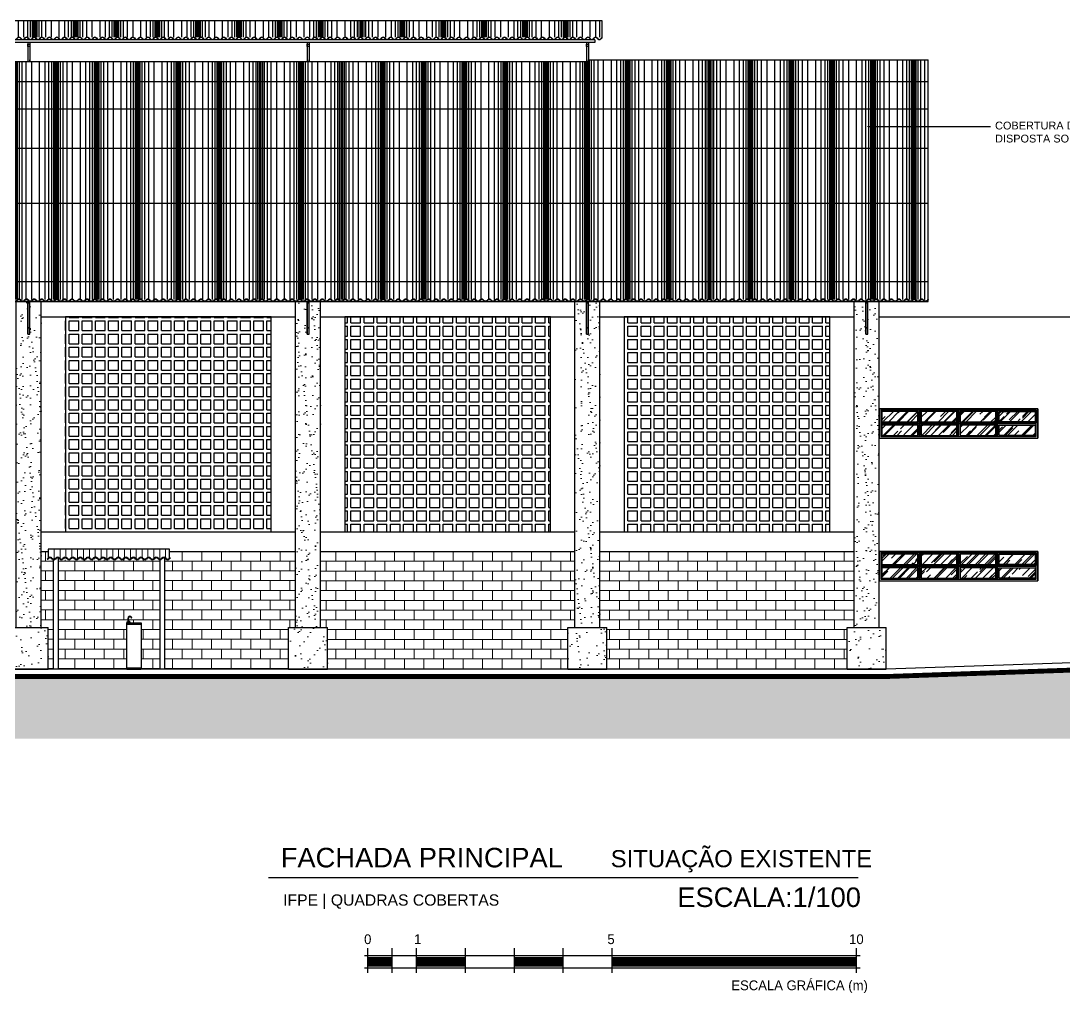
# Model space of a CAD drawing. Header units: metres. Extents: x 2494 to 3558, y 282 to 553.
# Drawn here: x 3115.09 to 3136.44, y 361.76 to 381.66 of the extents above; entities that cross this region are included whole.
import ezdxf
from ezdxf import colors
from ezdxf.entities.mleader import LeaderData, LeaderLine
from ezdxf.enums import TextEntityAlignment as Align
from ezdxf.math import Vec2, Vec3

# ---------------------------------------------------------------- set-up
doc = ezdxf.new("R2010")
doc.units = ezdxf.units.M
doc.header["$LTSCALE"] = 7
doc.header["$MEASUREMENT"] = 0
for name, color, linetype, lineweight in [('01', 1, 'Continuous', 9), ('ESQUADRIAS', 3, 'Continuous', 35), ('HACH', 251, 'Continuous', 5)]:
    doc.layers.add(name, color=color, linetype=linetype, lineweight=lineweight)
doc.layers.add('AREA', color=31, linetype='Continuous', plot=False)
for name, color, linetype in [('HACHURA PISOS', 250, 'Continuous'), ('PENA 0.05', 8, 'Continuous'), ('PENA 0.15', 7, 'Continuous'), ('PENA 0.2', 2, 'Continuous'), ('PENA 01', 1, 'Continuous'), ('PENA 02', 2, 'Continuous'), ('PENA 03', 3, 'Continuous'), ('PENA 04', 4, 'Continuous'), ('PENA 06', 6, 'Continuous'), ('TXT ESPECIFICAÇÃO', 7, 'Continuous'), ('TXT ESPECIFICAÇÕES', 7, 'Continuous')]:
    doc.layers.add(name, color=color, linetype=linetype)
doc.styles.add('Luana', font='arial.ttf')
doc.styles.add('R60_1-100', font='gisha.ttf', dxfattribs={"height": 0.15})
doc.styles.get("Standard").update_dxf_attribs({"font": 'arial.ttf'})
pattern_1 = [(45, (-3.19, 0.335), (0.169706, 0.452548), [3, -0.4, 1, -0.2]), (45, (-3.07262, 0.5938), (-0.329512, 0.04667), [0.6, -0.066, 1.2, -0.15]), (45, (-3.2395, 0.52592), (0.640639, 0.8301434), [1.6, -0.28, 0.8, -0.2])]

# ---------------------------------------------------------------- blocks, each defined once
blk = doc.blocks.new('A$C56012A3B')
at = {"layer": 'HACH'}
h = blk.add_hatch(dxfattribs=at)
h.set_pattern_fill('AR-SAND,_O', color=256, scale=0.15, angle=90)
h.set_pattern_definition([(127.5, (-0.655, 0.85), (-0.2890236, -0.009449), [0, -0.228, 0, -0.255, 0, -0.24375]), (97.5, (-0.655, 0.85), (-0.423322, 0.265467), [0, -0.123, 0, -0.2055, 0, -0.07875]), (57.5, (-0.655, 0.6655), (-0.000849, 0.467121), [0, -0.075, 0, -0.27, 0, -0.3525]), (47.5, (-0.655, 0.6655), (-0.131651, 0.45092), [0, -0.0375, 0, -0.177, 0, -0.2025])])
h.paths.add_polyline_path([(-0.145, 7.524), (-0.38, 7.524), (-0.38, 7.501), (-0.38, 6.986), (-0.38, 6.858), (-0.42, 6.858), (-0.42, 6.986), (-0.42, 7.501), (-0.42, 7.524), (-0.655, 7.524), (-0.655, 0.85), (-0.145, 0.85)])
h = blk.add_hatch(dxfattribs=at)
h.set_pattern_fill('AR-SAND,_O', color=256, scale=0.2, angle=90)
h.set_pattern_definition([(127.5, (-0.8, 0), (-0.385365, -0.0126), [0, -0.304, 0, -0.34, 0, -0.325]), (97.5, (-0.8, 0), (-0.56443, 0.35396), [0, -0.164, 0, -0.274, 0, -0.105]), (57.5, (-0.8, -0.246), (-0.00113, 0.62283), [0, -0.1, 0, -0.36, 0, -0.47]), (47.5, (-0.8, -0.246), (-0.17554, 0.60123), [0, -0.05, 0, -0.236, 0, -0.27])])
h.paths.add_polyline_path([(0, 0.85), (-0.8, 0.85), (-0.8, 0), (0, 0)])
at = {"layer": 'PENA 0.15'}
for p, q in [((-0.42, 6.858), (-0.42, 7.524)), ((-0.38, 6.858), (-0.38, 7.524))]:
    blk.add_line(p, q, dxfattribs=at)
blk.add_lwpolyline([(-0.42, 6.986), (-0.38, 6.986), (-0.38, 7.501), (-0.42, 7.501)], close=True, dxfattribs=at)
at = {"layer": 'PENA 01'}
blk.add_lwpolyline([(-0.42, 6.858), (-0.38, 6.858), (-0.38, 6.986), (-0.42, 6.986)], close=True, dxfattribs=at)
at = {"layer": 'PENA 02'}
blk.add_lwpolyline([(-0.38, 7.524), (-0.42, 7.524), (-0.42, 7.501), (-0.38, 7.501)], close=True, dxfattribs=at)
at = {"layer": 'PENA 03'}
for p, q in [((-0.655, 0.85), (-0.655, 7.524)), ((-0.145, 0.85), (-0.145, 7.524))]:
    blk.add_line(p, q, dxfattribs=at)
at = {"layer": 'PENA 04'}
for p, q in [((-0.8, 0), (-0.8, 0.85)), ((-0.8, 0.85), (0, 0.85)), ((0, 0), (0, 0.85)), ((-0.8, 0), (0, 0))]:
    blk.add_line(p, q, dxfattribs=at)
blk = doc.blocks.new('A$C4E0C7143')
at = {"layer": 'HACH'}
h = blk.add_hatch(dxfattribs=at)
h.set_pattern_fill('BLOCO2,_O', color=256, pattern_type=2)
h.set_pattern_definition([(0, (-5.065, 3e-14), (0.2, 0.2), [0.4, 0]), (0, (-5.065, 0.2), (0.2, 0.2), [0.4, 0]), (90, (-5.065, 3e-14), (-0.2, 0.2), [0.2, -0.2]), (90, (-4.665, 3e-14), (-0.2, 0.2), [0.2, -0.2])])
h.paths.add_polyline_path([(0.145, 2.41), (-5.065, 2.41), (-5.065, 0.85), (-4.92, 0.85), (-4.92, 0), (0, 0), (0, 0.85), (0.145, 0.85)])
at = {"layer": 'PENA 01'}
h = blk.add_hatch(dxfattribs=at)
h.set_pattern_fill('COB3,_O', color=256, double=1, pattern_type=2)
h.set_pattern_definition([(0, (-4.49167, 2.81), (0, 0.27), [0.2, -0.07]), (0, (-4.49167, 2.88), (0, 0.27), [0.2, -0.07]), (90, (-4.56167, 2.88), (-0.27, 2e-17), [0.2, -0.07]), (90, (-4.49167, 2.88), (-0.27, 2e-17), [0.2, -0.07])])
h.paths.add_polyline_path([(-0.355, 7.21), (-4.562, 7.21), (-4.562, 2.81), (-0.355, 2.81)])
blk.add_lwpolyline([(-4.562, 2.81), (-0.355, 2.81), (-0.355, 7.21), (-4.562, 7.21)], close=True, dxfattribs=at)
at = {"layer": 'PENA 02'}
for p, q in [((-5.062, 7.21), (0.145, 7.21)), ((-5.062, 2.81), (0.145, 2.81)), ((-5.062, 2.41), (0.145, 2.41))]:
    blk.add_line(p, q, dxfattribs=at)
blk = doc.blocks.new('A$C01F54480')
at = {"layer": 'HACH'}
h = blk.add_hatch(dxfattribs=at)
h.set_pattern_fill('AR-RROOF,_O', color=256, scale=0.2, angle=45)
h.set_pattern_definition(pattern_1)
h.paths.add_polyline_path([(-2.45375, 0.335), (-2.45375, 0.545), (-3.19, 0.545), (-3.19, 0.335)])
h = blk.add_hatch(dxfattribs=at)
h.set_pattern_fill('AR-RROOF,_O', color=256, scale=0.2, angle=45)
h.set_pattern_definition(pattern_1)
h.paths.add_polyline_path([(-1.6575, 0.335), (-1.6575, 0.545), (-2.38375, 0.545), (-2.38375, 0.335)])
h = blk.add_hatch(dxfattribs=at)
h.set_pattern_fill('AR-RROOF,_O', color=256, scale=0.2, angle=45)
h.set_pattern_definition(pattern_1)
h.paths.add_polyline_path([(-0.86125, 0.335), (-0.86125, 0.545), (-1.5875, 0.545), (-1.5875, 0.335)])
h = blk.add_hatch(dxfattribs=at)
h.set_pattern_fill('AR-RROOF,_O', color=256, scale=0.2, angle=45)
h.set_pattern_definition(pattern_1)
h.paths.add_polyline_path([(-0.055, 0.335), (-0.055, 0.545), (-0.79125, 0.545), (-0.79125, 0.335)])
h = blk.add_hatch(dxfattribs=at)
h.set_pattern_fill('AR-RROOF,_O', color=256, scale=0.2, angle=45)
h.set_pattern_definition(pattern_1)
h.paths.add_polyline_path([(-2.45375, 0.055), (-2.45375, 0.265), (-3.19, 0.265), (-3.19, 0.055)])
h = blk.add_hatch(dxfattribs=at)
h.set_pattern_fill('AR-RROOF,_O', color=256, scale=0.2, angle=45)
h.set_pattern_definition(pattern_1)
h.paths.add_polyline_path([(-1.6575, 0.055), (-1.6575, 0.265), (-2.38375, 0.265), (-2.38375, 0.055)])
h = blk.add_hatch(dxfattribs=at)
h.set_pattern_fill('AR-RROOF,_O', color=256, scale=0.2, angle=45)
h.set_pattern_definition(pattern_1)
h.paths.add_polyline_path([(-0.86125, 0.055), (-0.86125, 0.265), (-1.5875, 0.265), (-1.5875, 0.055)])
h = blk.add_hatch(dxfattribs=at)
h.set_pattern_fill('AR-RROOF,_O', color=256, scale=0.2, angle=45)
h.set_pattern_definition(pattern_1)
h.paths.add_polyline_path([(-0.055, 0.055), (-0.055, 0.265), (-0.79125, 0.265), (-0.79125, 0.055)])
for p, q in [((-2.42875, 0.03), (-2.42875, 0.57)), ((-2.40875, 0.03), (-2.40875, 0.57)), ((-1.6325, 0.03), (-1.6325, 0.57)), ((-1.6125, 0.03), (-1.6125, 0.57)), ((-0.83625, 0.03), (-0.83625, 0.57)), ((-0.81625, 0.03), (-0.81625, 0.57)), ((-3.215, 0.31), (-2.42875, 0.31)), ((-3.215, 0.29), (-2.42875, 0.29)), ((-2.40875, 0.31), (-1.6325, 0.31)), ((-2.40875, 0.29), (-1.6325, 0.29)), ((-1.6125, 0.31), (-0.83625, 0.31)), ((-1.6125, 0.29), (-0.83625, 0.29)), ((-0.03, 0.31), (-0.81625, 0.31)), ((-0.03, 0.29), (-0.81625, 0.29))]:
    blk.add_line(p, q)
for points in [[(-3.245, 0), (0, 0), (0, 0.6), (-3.245, 0.6)], [(-3.215, 0.03), (-0.03, 0.03), (-0.03, 0.57), (-3.215, 0.57)], [(-3.215, 0.31), (-2.42875, 0.31), (-2.42875, 0.57), (-3.215, 0.57)], [(-3.19, 0.335), (-2.45375, 0.335), (-2.45375, 0.545), (-3.19, 0.545)], [(-2.40875, 0.31), (-1.6325, 0.31), (-1.6325, 0.57), (-2.40875, 0.57)], [(-2.38375, 0.335), (-1.6575, 0.335), (-1.6575, 0.545), (-2.38375, 0.545)], [(-1.6125, 0.31), (-0.83625, 0.31), (-0.83625, 0.57), (-1.6125, 0.57)], [(-1.5875, 0.335), (-0.86125, 0.335), (-0.86125, 0.545), (-1.5875, 0.545)], [(-0.03, 0.31), (-0.81625, 0.31), (-0.81625, 0.57), (-0.03, 0.57)], [(-0.055, 0.335), (-0.79125, 0.335), (-0.79125, 0.545), (-0.055, 0.545)], [(-3.19, 0.055), (-2.45375, 0.055), (-2.45375, 0.265), (-3.19, 0.265)], [(-2.38375, 0.055), (-1.6575, 0.055), (-1.6575, 0.265), (-2.38375, 0.265)], [(-1.5875, 0.055), (-0.86125, 0.055), (-0.86125, 0.265), (-1.5875, 0.265)], [(-0.055, 0.055), (-0.79125, 0.055), (-0.79125, 0.265), (-0.055, 0.265)]]:
    blk.add_lwpolyline(points, close=True)
at = {"layer": 'PENA 01'}
for p, q in [((-3.245, 0.6), (0, 0.6)), ((0, 0.6), (0, 0)), ((-3.245, 0), (0, 0))]:
    blk.add_line(p, q, dxfattribs=at)
blk = doc.blocks.new('F312X00')
for p, q in [((-40.5, 6.6), (-40.8, 7.1)), ((-38.2, 9.7), (-40, 7.7)), ((-37.7, 9.3), (-39.6, 7.3)), ((-31.3, 9.3), (-29.4, 7.3)), ((-30.8, 9.7), (-29, 7.7)), ((-20.5, 9.7), (-22.3, 7.7)), ((-20, 9.3), (-21.9, 7.3)), ((-13.6, 9.3), (-11.7, 7.3)), ((-13.1, 9.7), (-11.3, 7.7)), ((-2.8, 9.7), (-4.6, 7.7)), ((-2.3, 9.3), (-4.2, 7.3)), ((4.1, 9.3), (6, 7.3)), ((4.6, 9.7), (6.4, 7.7)), ((14.9, 9.7), (13.1, 7.7)), ((15.4, 9.3), (13.5, 7.3)), ((21.8, 9.3), (23.7, 7.3)), ((22.3, 9.7), (24.1, 7.7)), ((32.6, 9.7), (30.8, 7.7)), ((33.1, 9.3), (31.2, 7.3)), ((39.5, 9.3), (41.4, 7.3)), ((40, 9.7), (41.8, 7.7)), ((50.3, 9.7), (48.5, 7.7)), ((50.8, 9.3), (48.9, 7.3)), ((57.2, 9.3), (59.1, 7.3)), ((57.7, 9.7), (59.5, 7.7)), ((68, 9.7), (66.2, 7.7)), ((68.5, 9.3), (66.6, 7.3)), ((69.1, 10), (68.8, 10.4))]:
    blk.add_line(p, q)
for centre, radius, start, end in [((-43.4, 10.8), 4.5, 304.5181, 317.5524), ((-43.4, 10.8), 5.1, 304.5181, 317.5524), ((-34.5, 6.4), 5, 90, 137.5524), ((-34.5, 6.4), 4.4, 90, 137.5524), ((-34.5, 6.4), 5, 42.4476, 90), ((-34.5, 6.4), 4.4, 42.4476, 90), ((-25.7, 10.8), 5.1, 222.4476, 270), ((-25.7, 10.8), 4.5, 222.4476, 270), ((-25.7, 10.8), 4.5, 270, 317.5524), ((-25.7, 10.8), 5.1, 270, 317.5524), ((-16.8, 6.4), 5, 90, 137.5524), ((-16.8, 6.4), 4.4, 90, 137.5524), ((-16.8, 6.4), 5, 42.4476, 90), ((-16.8, 6.4), 4.4, 42.4476, 90), ((-8, 10.8), 5.1, 222.4476, 270), ((-8, 10.8), 4.5, 222.4476, 270), ((-8, 10.8), 4.5, 270, 317.5524), ((-8, 10.8), 5.1, 270, 317.5524), ((0.9, 6.4), 5, 90, 137.5524), ((0.9, 6.4), 4.4, 90, 137.5524), ((0.9, 6.4), 5, 42.4476, 90), ((0.9, 6.4), 4.4, 42.4476, 90), ((9.7, 10.8), 5.1, 222.4476, 270), ((9.7, 10.8), 4.5, 222.4476, 270), ((9.7, 10.8), 4.5, 270, 317.5524), ((9.7, 10.8), 5.1, 270, 317.5524), ((18.6, 6.4), 5, 90, 137.5524), ((18.6, 6.4), 4.4, 90, 137.5524), ((18.6, 6.4), 5, 42.4476, 90), ((18.6, 6.4), 4.4, 42.4476, 90), ((27.4, 10.8), 5.1, 222.4476, 270), ((27.4, 10.8), 4.5, 222.4476, 270), ((27.4, 10.8), 4.5, 270, 317.5524), ((27.4, 10.8), 5.1, 270, 317.5524), ((36.3, 6.4), 5, 90, 137.5524), ((36.3, 6.4), 4.4, 90, 137.5524), ((36.3, 6.4), 5, 42.4476, 90), ((36.3, 6.4), 4.4, 42.4476, 90), ((45.1, 10.8), 5.1, 222.4476, 270), ((45.1, 10.8), 4.5, 222.4476, 270), ((45.1, 10.8), 4.5, 270, 317.5524), ((45.1, 10.8), 5.1, 270, 317.5524), ((54, 6.4), 5, 90, 137.5524), ((54, 6.4), 4.4, 90, 137.5524), ((54, 6.4), 5, 42.4476, 90), ((54, 6.4), 4.4, 42.4476, 90), ((62.8, 10.8), 5.1, 222.4476, 270), ((62.8, 10.8), 4.5, 222.4476, 270), ((62.8, 10.8), 4.5, 270, 317.5524), ((62.8, 10.8), 5.1, 270, 317.5524), ((71.7, 6.4), 5, 125.4186, 137.5524), ((71.7, 6.4), 4.4, 125.4186, 137.5524)]:
    blk.add_arc(centre, radius, start, end)
blk = doc.blocks.new('Bebedouro-s-ef')
for p, q in [((-15, 95), (15, 95)), ((-15, 95), (-15, 3)), ((-15, 92), (15, 92)), ((-14.2, 96.8), (-8, 96.8)), ((-14.2, 96.8), (-14.2, 95)), ((-12, 96.8), (-12, 95)), ((-11.9, 96.8), (-11.9, 104.6)), ((-11, 97.8), (-9, 97.8)), ((-11, 97.8), (-11, 96.8)), ((-10.9, 97.9), (-10.9, 104.6)), ((-9, 97.8), (-9, 96.8)), ((-8, 96.8), (-8, 95)), ((-4.1, 104.6), (-5.1, 104.6)), ((15, 95), (15, 3)), ((-15, 3), (15, 3)), ((-14, 3), (-14, 0)), ((-14, 0), (14, 0)), ((14, 3), (14, 0))]:
    blk.add_line(p, q)
for centre, radius, start, end in [((-8, 104.6), 3.89, 359.6258, 180.3742), ((-8, 104.6), 2.89, 359.4965, 180.5035), ((-10, 97), 1.31, 40.8869, 139.1131)]:
    blk.add_arc(centre, radius, start, end)
blk = doc.blocks.new('tc')
at = {"layer": 'PENA 01'}
for p, q in [((-0.04, 0.397), (-0.04, 0)), ((-0.04, 0.315), (-0.04, 0)), ((0, 0.397), (0, 0)), ((0, 0.315), (0, 0)), ((0, 0), (0, 0.038))]:
    blk.add_line(p, q, dxfattribs=at)
blk.add_lwpolyline([(-0.04, 0.364), (0, 0.364), (0, 0.315), (-0.04, 0.315)], close=True, dxfattribs=at)

msp = doc.modelspace()

# ---------------------------------------------------------------- hatches: boundary and pattern name
at = {"layer": 'HACH'}
h = msp.add_hatch(dxfattribs=at)
h.set_pattern_fill('BLOCO2,_O', color=256, pattern_type=2)
h.set_pattern_definition([(0, (5383.38965, 223.20283), (0.2, 0.2), [0.4, 0]), (0, (5383.38965, 223.40283), (0.2, 0.2), [0.4, 0]), (90, (5383.38965, 223.20283), (-0.2, 0.2), [0.2, -0.2]), (90, (5383.78965, 223.20283), (-0.2, 0.2), [0.2, -0.2])])
h.paths.add_polyline_path([(3115.747, 370.632), (3115.502, 370.632), (3115.502, 369.241), (3115.647, 369.241), (3115.647, 368.391), (3115.747, 368.391)])
h.paths.add_polyline_path([(3115.647, 370.801), (3115.502, 370.801), (3115.502, 370.677), (3115.647, 370.677)])
h.paths.add_polyline_path([(3115.647, 370.677), (3115.502, 370.677), (3115.502, 370.632), (3115.76, 370.632, -0.210516), (3115.727, 370.647), (3115.711, 370.664, 0.210516), (3115.682, 370.677, 0.210516), (3115.654, 370.664), (3115.638, 370.647, -0.056934), (3115.63, 370.64), (3115.627, 370.644, 0.056934), (3115.634, 370.65), (3115.647, 370.665)])
h.paths.add_polyline_path([(3117.927, 370.632), (3115.847, 370.632), (3115.847, 368.391), (3117.258, 368.391), (3117.258, 368.421), (3117.248, 368.421), (3117.248, 369.341), (3117.255, 369.341), (3117.255, 369.36), (3117.279, 369.36), (3117.279, 369.437, -1.006553), (3117.356, 369.437), (3117.346, 369.437, 1.008216), (3117.289, 369.437), (3117.289, 369.37, -0.71067), (3117.311, 369.36), (3117.318, 369.36), (3117.318, 369.341), (3117.548, 369.341), (3117.548, 368.421), (3117.538, 368.391), (3117.927, 368.391)])
h.paths.add_polyline_path([(3120.709, 370.632), (3118.027, 370.632), (3118.027, 368.391), (3120.564, 368.391), (3120.564, 369.241), (3120.709, 369.241)])
h.paths.add_polyline_path([(3120.709, 370.801), (3118.127, 370.801), (3118.127, 370.677), (3120.709, 370.677)])
h.paths.add_polyline_path([(3120.709, 370.677), (3118.127, 370.677), (3118.127, 370.66), (3118.134, 370.668, -0.052993), (3118.141, 370.674), (3118.144, 370.67, 0.052993), (3118.138, 370.664), (3118.122, 370.647, -0.210516), (3118.089, 370.632), (3120.709, 370.632)])
h = msp.add_hatch(dxfattribs=at)
h.set_pattern_fill('_USER', color=256, scale=0.12, angle=90, style=0, pattern_type=0)
h.set_pattern_definition([(90, (3115.64711, 370.6375), (-0.12, 7e-18), [])])
h.paths.add_polyline_path([(3116.303, 370.682, -0.210516), (3116.336, 370.668), (3116.352, 370.65, 0.210516), (3116.381, 370.637, 0.210516), (3116.41, 370.65), (3116.426, 370.668, -0.210516), (3116.459, 370.682, -0.210516), (3116.491, 370.668), (3116.507, 370.65, 0.210516), (3116.536, 370.637, 0.210516), (3116.565, 370.65), (3116.582, 370.668, -0.210516), (3116.614, 370.682, -0.210516), (3116.646, 370.668), (3116.662, 370.65, 0.210516), (3116.692, 370.637, 0.210516), (3116.721, 370.65), (3116.737, 370.668, -0.210516), (3116.769, 370.682, -0.210516), (3116.802, 370.668), (3116.818, 370.65, 0.210516), (3116.847, 370.637, 0.210516), (3116.876, 370.65), (3116.892, 370.668, -0.210516), (3116.924, 370.682, -0.210516), (3116.957, 370.668), (3116.973, 370.65, 0.210516), (3117.002, 370.637, 0.210516), (3117.031, 370.65), (3117.047, 370.668, -0.210516), (3117.08, 370.682, -0.210516), (3117.112, 370.668), (3117.128, 370.65, 0.210516), (3117.157, 370.637, 0.210516), (3117.187, 370.65), (3117.203, 370.668, -0.210516), (3117.235, 370.682, -0.210516), (3117.267, 370.668), (3117.284, 370.65, 0.210516), (3117.313, 370.637, 0.210516), (3117.342, 370.65), (3117.358, 370.668, -0.210516), (3117.39, 370.682, -0.210516), (3117.423, 370.668), (3117.439, 370.65, 0.210516), (3117.468, 370.637, 0.210516), (3117.497, 370.65), (3117.513, 370.668, -0.210516), (3117.546, 370.682, -0.210516), (3117.578, 370.668), (3117.594, 370.65, 0.210516), (3117.623, 370.637, 0.210516), (3117.652, 370.65), (3117.668, 370.668, -0.210516), (3117.701, 370.682, -0.210516), (3117.733, 370.668), (3117.749, 370.65, 0.210516), (3117.778, 370.637, 0.210516), (3117.808, 370.65), (3117.824, 370.668, -0.210516), (3117.856, 370.682, -0.210516), (3117.888, 370.668), (3117.905, 370.65, 0.210516), (3117.934, 370.637, 0.210516), (3117.963, 370.65), (3117.979, 370.668, -0.210516), (3118.011, 370.682, -0.210516), (3118.044, 370.668), (3118.06, 370.65, 0.210516), (3118.089, 370.637, 0.210516), (3118.118, 370.65), (3118.127, 370.66), (3118.127, 370.849), (3115.647, 370.849), (3115.647, 370.665), (3115.65, 370.668, -0.210516), (3115.682, 370.682, -0.210516), (3115.715, 370.668), (3115.731, 370.65, 0.210516), (3115.76, 370.637, 0.210516), (3115.789, 370.65), (3115.805, 370.668, -0.210516), (3115.838, 370.682, -0.210516), (3115.87, 370.668), (3115.886, 370.65, 0.210516), (3115.915, 370.637, 0.210516), (3115.944, 370.65), (3115.961, 370.668, -0.210516), (3115.993, 370.682, -0.210516), (3116.025, 370.668), (3116.041, 370.65, 0.210516), (3116.071, 370.637, 0.210516), (3116.1, 370.65), (3116.116, 370.668, -0.210516), (3116.148, 370.682, -0.210516), (3116.181, 370.668), (3116.197, 370.65, 0.210516), (3116.226, 370.637, 0.210516), (3116.255, 370.65), (3116.271, 370.668, -0.210516)])
at = {"layer": 'HACHURA PISOS'}
h = msp.add_hatch(dxfattribs=at)
h.set_pattern_fill('HACH23,_O', color=256, scale=0.02, pattern_type=2)
h.set_pattern_definition([(90, (3191.4679, 409.77534), (-0.836, 5e-17), []), (90, (3191.4961, 409.77534), (-0.836, 5e-17), []), (90, (3191.5361, 409.77534), (-0.836, 5e-17), []), (90, (3191.5927, 409.77534), (-0.836, 5e-17), []), (90, (3191.6727, 409.77534), (-0.836, 5e-17), []), (90, (3191.7859, 409.77534), (-0.836, 5e-17), []), (90, (3191.9459, 409.77534), (-0.836, 5e-17), []), (90, (3192.0591, 409.77534), (-0.836, 5e-17), []), (90, (3192.1391, 409.77534), (-0.836, 5e-17), []), (90, (3192.1957, 409.77534), (-0.836, 5e-17), []), (90, (3192.2357, 409.77534), (-0.836, 5e-17), []), (90, (3192.2639, 409.77534), (-0.836, 5e-17), []), (90, (3192.2839, 409.77534), (-0.836, 5e-17), [])])
h.paths.add_polyline_path([(3126.981, 381.662), (3092.067, 381.662), (3092.067, 381.327), (3126.981, 381.327)])
h = msp.add_hatch(dxfattribs=at)
h.set_pattern_fill('HACH23,_O', color=256, scale=0.02, pattern_type=2)
h.set_pattern_definition([(90, (3289.7139, 421.006), (-0.836, 5e-17), []), (90, (3289.7421, 421.006), (-0.836, 5e-17), []), (90, (3289.7821, 421.006), (-0.836, 5e-17), []), (90, (3289.8387, 421.006), (-0.836, 5e-17), []), (90, (3289.9187, 421.006), (-0.836, 5e-17), []), (90, (3290.0319, 421.006), (-0.836, 5e-17), []), (90, (3290.1919, 421.006), (-0.836, 5e-17), []), (90, (3290.3051, 421.006), (-0.836, 5e-17), []), (90, (3290.3851, 421.006), (-0.836, 5e-17), []), (90, (3290.4417, 421.006), (-0.836, 5e-17), []), (90, (3290.4817, 421.006), (-0.836, 5e-17), []), (90, (3290.5099, 421.006), (-0.836, 5e-17), []), (90, (3290.5299, 421.006), (-0.836, 5e-17), [])])
h.paths.add_polyline_path([(3080.682, 380.823), (3080.662, 380.823), (3057.642, 380.823), (3057.642, 380.861), (3050.862, 380.861), (3050.892, 375.959), (3133.686, 375.959), (3133.656, 380.861), (3126.701, 380.861), (3126.701, 380.823), (3092.349, 380.82), (3092.347, 380.861), (3080.682, 380.861)])
at = {"layer": 'PENA 01'}
h = msp.add_hatch(dxfattribs=at)
h.set_pattern_fill('HACH24,_O', color=256, scale=0.4, angle=90, pattern_type=2)
h.set_pattern_definition([(180, (3050.864, 380.395), (-5e-15, 42.736), []), (180, (3050.864, 379.83), (-5e-15, 42.736), []), (180, (3050.864, 379.03), (-5e-15, 42.736), []), (180, (3050.864, 377.9), (-5e-15, 42.736), []), (180, (3050.864, 376.3), (-5e-15, 42.736), []), (180, (3050.864, 374.035), (-5e-15, 42.736), []), (180, (3050.864, 370.835), (-5e-15, 42.736), []), (180, (3050.864, 366.31), (-5e-15, 42.736), []), (180, (3050.864, 359.91), (-5e-15, 42.736), []), (180, (3050.864, 350.86), (-5e-15, 42.736), []), (180, (3050.864, 338.06), (-5e-15, 42.736), [])])
h.paths.add_polyline_path([(3133.654, 380.795), (3050.864, 380.795), (3050.864, 375.938), (3133.657, 375.938)])
h = msp.add_hatch(dxfattribs=at)
h.set_pattern_fill('COB3,_O', color=256, double=1, pattern_type=2)
h.set_pattern_definition([(0, (3116.07225, 371.20144), (0, 0.27), [0.2, -0.07]), (0, (3116.07225, 371.27144), (0, 0.27), [0.2, -0.07]), (90, (3116.00225, 371.27144), (-0.27, 2e-17), [0.2, -0.07]), (90, (3116.07225, 371.27144), (-0.27, 2e-17), [0.2, -0.07])])
h.paths.add_polyline_path([(3120.209, 375.601), (3116.002, 375.601), (3116.002, 371.201), (3120.209, 371.201)])
at = {"layer": 'PENA 01', "ltscale": 1.5}
h = msp.add_hatch(dxfattribs=at)
h.set_pattern_fill('EARTH', color=256, scale=0.75, angle=45, style=0, double=1)
h.set_pattern_definition([(45, (3044.36074, 366.97144), (3e-17, 0.26516504), [0.1875, -0.1875]), (45, (3044.31102, 367.02116), (3e-17, 0.26516504), [0.1875, -0.1875]), (45, (3044.2613, 367.07088), (3e-17, 0.26516504), [0.1875, -0.1875]), (135, (3044.2613, 367.10403), (-0.26516504, 6e-17), [0.1875, -0.1875]), (135, (3044.31102, 367.15374), (-0.26516504, 6e-17), [0.1875, -0.1875]), (135, (3044.36074, 367.20346), (-0.26516504, 6e-17), [0.1875, -0.1875])])
h.paths.add_polyline_path([(3144.045, 368.321), (3141.847, 368.321), (3137.993, 368.421), (3132.8, 368.241), (3052.052, 368.241), (3052.052, 368.031), (3044.361, 368.031), (3044.361, 366.971), (3144.045, 366.971)])

# ---------------------------------------------------------------- linework, layer by layer
for p, q in [((3122.185, 362.178), (3122.185, 362.678)), ((3122.685, 362.178), (3122.685, 362.678)), ((3123.185, 362.178), (3123.185, 362.678)), ((3124.185, 362.178), (3124.185, 362.678)), ((3125.185, 362.178), (3125.185, 362.678)), ((3126.185, 362.178), (3126.185, 362.678)), ((3127.185, 362.178), (3127.185, 362.678)), ((3132.185, 362.178), (3132.185, 362.678)), ((3122.118, 362.528), (3127.185, 362.528)), ((3122.118, 362.528), (3132.262, 362.528)), ((3122.118, 362.278), (3127.185, 362.278)), ((3122.118, 362.278), (3132.262, 362.278))]:
    msp.add_line(p, q)
at = {"const_width": 0.2}
for points in [[(3122.185, 362.403), (3122.685, 362.403)], [(3123.185, 362.403), (3124.185, 362.403)], [(3125.185, 362.403), (3126.185, 362.403)], [(3127.185, 362.403), (3132.185, 362.403)]]:
    msp.add_lwpolyline(points, dxfattribs=at)
at = {"layer": 'AREA'}
msp.add_line((3050.862, 375.916), (3133.656, 375.916), dxfattribs=at)
at = {"layer": 'PENA 01'}
for p, q in [((3126.981, 381.662), (3092.067, 381.662)), ((3126.981, 381.314), (3126.981, 381.662)), ((3126.831, 381.276), (3092.217, 381.276)), ((3126.831, 381.22), (3092.217, 381.22)), ((3126.831, 381.276), (3126.831, 381.22)), ((3126.701, 380.823), (3092.349, 380.823)), ((3126.701, 380.823), (3092.349, 380.823)), ((3126.701, 380.861), (3133.656, 380.861)), ((3133.656, 375.916), (3133.656, 380.861)), ((3132.652, 375.601), (3138.672, 375.601)), ((3132.652, 370.801), (3135.897, 370.801)), ((3135.897, 370.801), (3135.897, 370.201)), ((3132.652, 370.201), (3135.897, 370.201))]:
    msp.add_line(p, q, dxfattribs=at)
msp.add_lwpolyline([(3116.002, 371.201), (3120.209, 371.201), (3120.209, 375.601), (3116.002, 375.601)], close=True, dxfattribs=at)
at = {"layer": 'PENA 02'}
for p, q in [((3115.502, 375.601), (3120.709, 375.601)), ((3115.502, 371.201), (3120.709, 371.201)), ((3115.502, 370.801), (3115.647, 370.801)), ((3115.847, 370.676), (3115.847, 368.391)), ((3118.027, 370.674), (3118.027, 368.391)), ((3118.127, 370.801), (3120.709, 370.801)), ((3115.747, 370.632), (3115.747, 368.391)), ((3117.927, 370.633), (3117.927, 368.391))]:
    msp.add_line(p, q, dxfattribs=at)
msp.add_lwpolyline([(3118.127, 370.66), (3118.127, 370.849), (3115.647, 370.849), (3115.647, 370.665)], dxfattribs=at)
at = {"layer": 'PENA 02', "const_width": 0.1}
msp.add_lwpolyline([(3144.045, 368.321), (3141.847, 368.321), (3141.847, 368.421), (3137.993, 368.421), (3132.8, 368.241), (3052.052, 368.241), (3052.052, 368.031), (3044.361, 368.031)], dxfattribs=at)
msp.add_lwpolyline([(3144.045, 368.321), (3141.847, 368.321), (3141.847, 368.421), (3137.993, 368.421), (3132.8, 368.241), (3052.052, 368.241), (3052.052, 368.031), (3044.361, 368.031)], dxfattribs=at)
at = {"layer": 'PENA 06'}
for points in [[(3137.984, 368.571), (3137.99, 368.571), (3132.797, 368.391)], [(3132.797, 368.391), (3051.902, 368.391), (3051.902, 368.181), (3044.361, 368.181)]]:
    msp.add_lwpolyline(points, dxfattribs=at)
at = {"layer": 'TXT ESPECIFICAÇÃO', "linetype": 'ByBlock'}
msp.add_line((3120.157, 364.125), (3132.222, 364.125), dxfattribs=at)

# ---------------------------------------------------------------- block references
at = {"layer": 'ESQUADRIAS', "xscale": 0.0087719298245589, "yscale": 0.0087719298245589, "zscale": 0.0087719298245589}
for p in [(3115.194, 375.866), (3115.97, 375.866), (3116.747, 375.866), (3117.523, 375.866), (3118.299, 375.866), (3119.076, 375.866), (3119.852, 375.866), (3120.628, 375.866), (3121.404, 375.866), (3122.181, 375.866), (3122.957, 375.866), (3123.733, 375.866), (3124.51, 375.866), (3125.286, 375.866), (3126.062, 375.866), (3126.839, 375.866), (3127.615, 375.866), (3128.391, 375.866), (3129.168, 375.866), (3129.944, 375.866), (3130.72, 375.866), (3131.497, 375.866), (3132.273, 375.866), (3133.049, 375.866), (3115.985, 370.582), (3116.761, 370.582), (3117.538, 370.582)]:
    msp.add_blockref('F312X00', p, dxfattribs=at)
at = {"layer": 'PENA 01'}
for name, p, xscale, yscale, zscale in [('F312X00', (3114.729, 381.227), 0.0087719298245589, 0.0087719298245589, 0.0087719298245589), ('F312X00', (3115.506, 381.227), 0.0087719298245589, 0.0087719298245589, 0.0087719298245589), ('F312X00', (3116.282, 381.227), 0.0087719298245589, 0.0087719298245589, 0.0087719298245589), ('F312X00', (3117.058, 381.227), 0.0087719298245589, 0.0087719298245589, 0.0087719298245589), ('F312X00', (3117.835, 381.227), 0.0087719298245589, 0.0087719298245589, 0.0087719298245589), ('F312X00', (3118.611, 381.227), 0.0087719298245589, 0.0087719298245589, 0.0087719298245589), ('F312X00', (3119.387, 381.227), 0.0087719298245589, 0.0087719298245589, 0.0087719298245589), ('F312X00', (3120.163, 381.227), 0.0087719298245589, 0.0087719298245589, 0.0087719298245589), ('F312X00', (3120.94, 381.227), 0.0087719298245589, 0.0087719298245589, 0.0087719298245589), ('F312X00', (3121.716, 381.227), 0.0087719298245589, 0.0087719298245589, 0.0087719298245589), ('F312X00', (3122.492, 381.227), 0.0087719298245589, 0.0087719298245589, 0.0087719298245589), ('F312X00', (3123.269, 381.227), 0.0087719298245589, 0.0087719298245589, 0.0087719298245589), ('F312X00', (3124.045, 381.227), 0.0087719298245589, 0.0087719298245589, 0.0087719298245589), ('F312X00', (3124.821, 381.227), 0.0087719298245589, 0.0087719298245589, 0.0087719298245589), ('F312X00', (3125.598, 381.227), 0.0087719298245589, 0.0087719298245589, 0.0087719298245589), ('F312X00', (3126.374, 381.227), 0.0087719298245589, 0.0087719298245589, 0.0087719298245589), ('Bebedouro-s-ef', (3117.398, 368.391), 0.01, 0.01, 0.01)]:
    msp.add_blockref(name, p, dxfattribs=dict(at, xscale=xscale, yscale=yscale, zscale=zscale))
for name, p in [('tc', (3115.269, 380.823)), ('tc', (3120.986, 380.823)), ('tc', (3126.701, 380.823)), ('A$C56012A3B', (3115.647, 368.391)), ('A$C56012A3B', (3121.364, 368.391)), ('A$C56012A3B', (3127.081, 368.391)), ('A$C56012A3B', (3132.797, 368.391)), ('A$C4E0C7143', (3126.281, 368.391)), ('A$C4E0C7143', (3131.997, 368.391)), ('A$C01F54480', (3135.897, 373.121)), ('A$C01F54480', (3135.897, 370.201))]:
    msp.add_blockref(name, p, dxfattribs=at)

# ---------------------------------------------------------------- texts
at = {"layer": '01', "style": 'R60_1-100'}
for s, p in [('0', (3122.185, 362.764)), ('1', (3123.208, 362.764)), ('5', (3127.164, 362.764)), ('10', (3132.185, 362.764))]:
    msp.add_text(s, height=0.2, dxfattribs=at).set_placement(p, align=Align.CENTER)
at = {"layer": '01', "insert": (3129.626, 362.02), "char_height": 0.2, "width": 6.27562, "attachment_point": 1, "style": 'R60_1-100'}
msp.add_mtext('ESCALA GRÁFICA (m)', dxfattribs=at)
at = {"layer": 'PENA 0.05', "style": 'Luana'}
msp.add_text('SITUAÇÃO EXISTENTE', height=0.35, dxfattribs=at).set_placement((3127.157, 364.338))
at = {"layer": 'PENA 0.05', "linetype": 'ByBlock', "style": 'Luana'}
msp.add_text('IFPE | QUADRAS COBERTAS', height=0.23, dxfattribs=at).set_placement((3120.454, 363.551))
at = {"layer": 'PENA 0.2', "style": 'Luana'}
for s, p in [('FACHADA PRINCIPAL', (3120.404, 364.334)), ('ESCALA:1/100', (3128.52, 363.523))]:
    msp.add_text(s, height=0.4, dxfattribs=at).set_placement(p)

# ---------------------------------------------------------------- leaders
at = {"layer": 'TXT ESPECIFICAÇÕES', "ltscale": 0.05}
ml = msp.add_multileader_mtext('Standard', dxfattribs=at)
ml.set_content('COBERTURA DE TELHA FIBROCIMENTO\\PDISPOSTA SOBRE TRELIÇA METÁLICA SEMI-CIRCULAR', color=256)
ml.set_leader_properties()
ml.build(insert=Vec2(0, 0))
ml.multileader.update_dxf_attribs({"dogleg_length": 0.36, "arrow_head_size": 0.15})
ctx = ml.context
ctx.base_point, ctx.char_height, ctx.arrow_head_size, ctx.landing_gap_size, ctx.plane_origin = Vec3(3134.933, 379.496), 0.16, 0.15, 0.09, Vec3(3135.243, 376.952)
notes = []
notes.append((ctx, [(0, (1, 1, 0), (3134.573, 379.496), (1, 0), 0.36, [(0, [(3132.382, 379.496)], 0, [])])]))
ctx.mtext.insert, ctx.mtext.flow_direction = Vec3(3135.023, 379.599), 5
for ctx, leaders in notes:
    for number, flags, end, landing, length, lines in leaders:
        leader = LeaderData()
        leader.index, (leader.has_last_leader_line, leader.has_dogleg_vector, leader.attachment_direction) = number, flags
        leader.last_leader_point, leader.dogleg_vector, leader.dogleg_length = Vec3(end), Vec3(landing), length
        for number, points, colour, breaks in lines:
            line = LeaderLine()
            line.index, line.vertices, line.color, line.breaks = number, Vec3.list(points), colors.encode_raw_color(colour), breaks
            leader.lines.append(line)
        ctx.leaders.append(leader)

doc.saveas('drawing.dxf')
